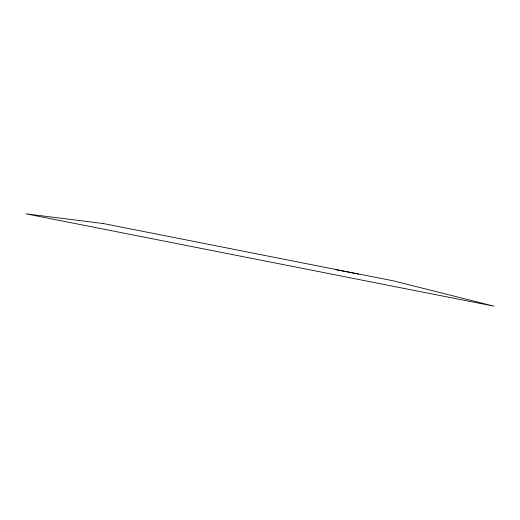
<?xml version="1.0" encoding="UTF-8"?>
<svg xmlns="http://www.w3.org/2000/svg" width="520" height="520" viewBox="0 0 520 520"><rect width="100%" height="100%" fill="white"/><g stroke="black" fill="none" stroke-linecap="round" stroke-linejoin="round"><path stroke-width="0.78" d="M335.946 269.744L358.612 274.111M103.324 223.542L26 213.837L494 306.163L393.081 280.787L103.324 223.542"/></g></svg>
